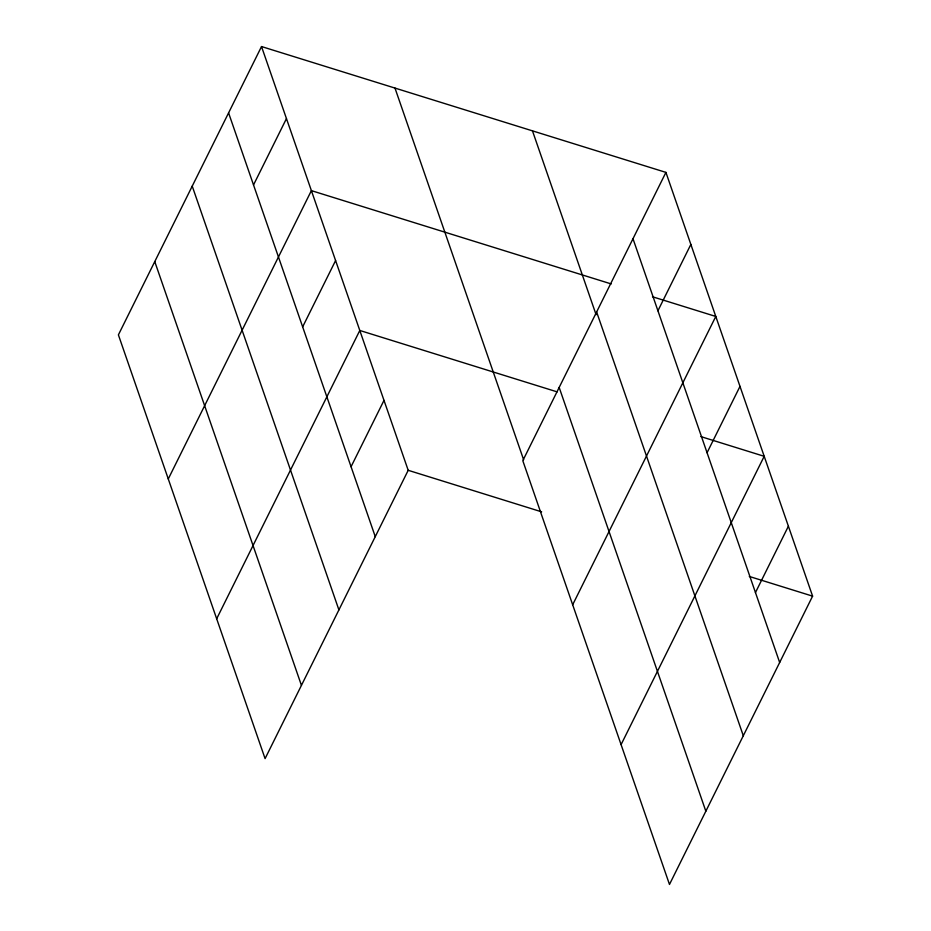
<?xml version="1.0" encoding="UTF-8"?>
<svg xmlns="http://www.w3.org/2000/svg" width="931" height="931" viewBox="0 0 931 931"><rect width="100%" height="100%" fill="white"/><g stroke="black" fill="none" stroke-linecap="round" stroke-linejoin="round"><path stroke-width="1.4" d="M261.518 46.55L118.4 334.857L265.079 758.614L408.197 470.306L261.518 46.55L665.921 172.386L812.6 596.143L669.482 884.45L522.803 460.694L665.921 172.386M253.523 184.932L286.457 118.586M168.278 478.93L311.385 190.634L611.225 283.932M302.656 326.886L335.591 260.552M216.679 618.778L359.797 330.47L557.134 391.87M351.057 466.734L383.991 400.388M657.926 310.768L690.86 244.422M572.67 604.766L715.788 316.459L652.503 296.768M707.06 452.722L739.994 386.388M621.082 744.614L764.188 456.306L700.903 436.616M755.46 592.57L788.394 526.224M408.197 470.306L541.644 511.841M749.304 576.452L812.6 596.143M632.987 238.72L779.666 662.488M596.631 311.966L743.299 735.734M532.474 130.864L596.096 314.701M559.17 387.436L705.838 811.204M394.977 88.073L523.618 459.739M228.584 112.895L375.263 536.652M192.228 186.142L338.907 609.898M154.767 261.611L301.435 685.367"/></g></svg>
